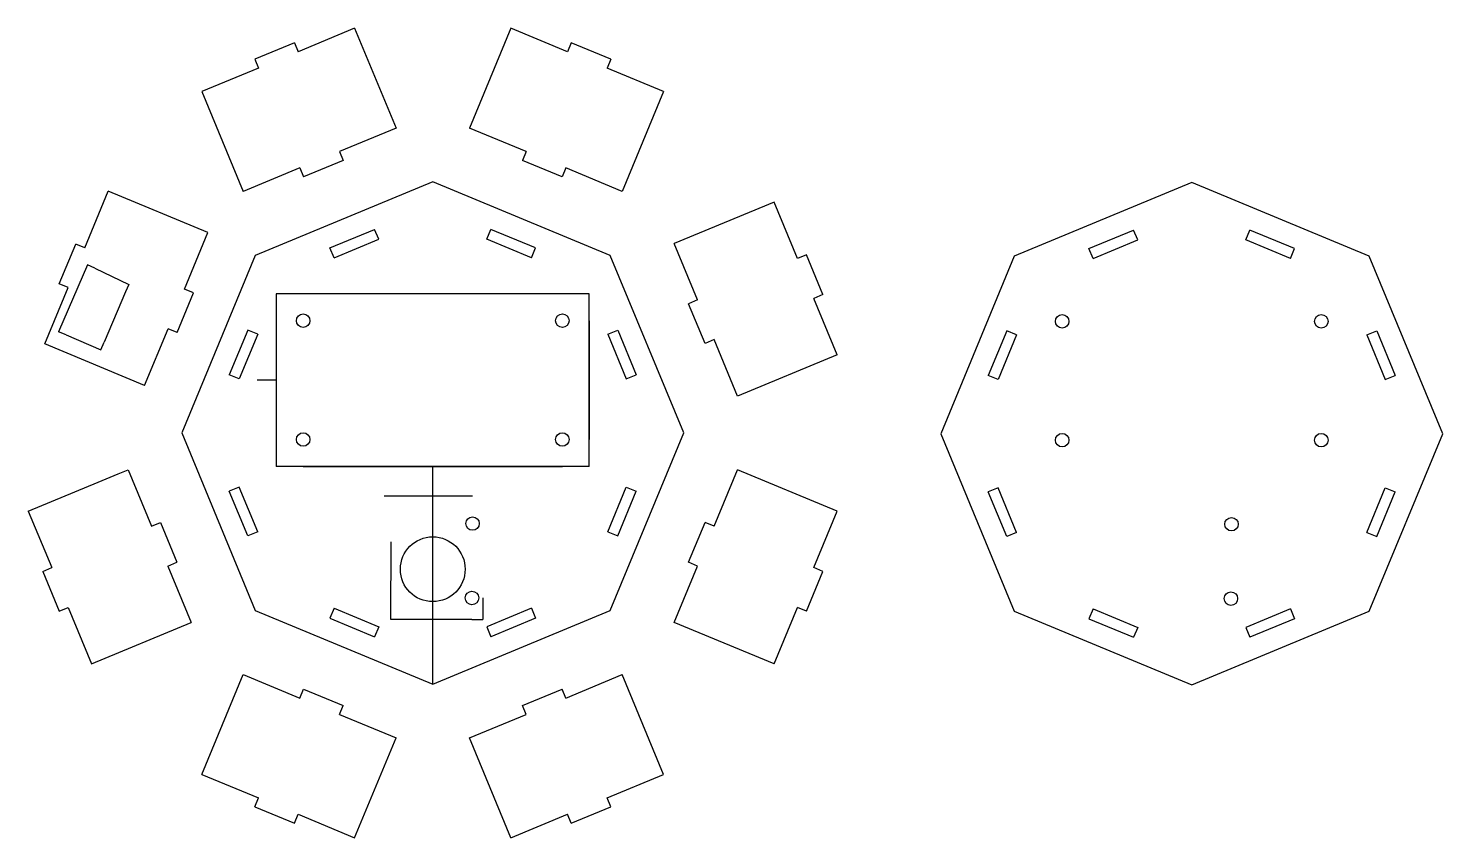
# Model space of a CAD drawing. Header units: millimetres. Extents: x 35 to 608, y -27 to 151.
# Drawn here: x 34.6 to 296.6, y 1 to 150.8 of the extents above; entities that cross this region are included whole.
import ezdxf

# ---------------------------------------------------------------- set-up
doc = ezdxf.new("R2010")
doc.units = ezdxf.units.MM
doc.header["$MEASUREMENT"] = 0

msp = doc.modelspace()

# ---------------------------------------------------------------- linework, layer by layer
for p, q in [((95.08, 150.8), (84.62, 146.47)), ((95.08, 150.8), (102.74, 132.32)), ((124.01, 150.8), (116.36, 132.32)), ((134.48, 146.47), (124.01, 150.8)), ((83.93, 148.13), (76.58, 145.08)), ((83.93, 148.13), (84.62, 146.47)), ((135.17, 148.13), (134.48, 146.47)), ((142.52, 145.08), (135.17, 148.13)), ((76.58, 145.08), (77.26, 143.42)), ((142.52, 145.08), (141.83, 143.42)), ((77.26, 143.42), (66.8, 139.09)), ((152.3, 139.09), (141.83, 143.42)), ((66.8, 139.09), (74.45, 120.61)), ((152.3, 139.09), (144.64, 120.61)), ((102.74, 132.32), (92.27, 127.99)), ((126.83, 127.99), (116.36, 132.32)), ((92.96, 126.33), (85.61, 123.28)), ((92.27, 127.99), (92.96, 126.33)), ((126.83, 127.99), (126.14, 126.33)), ((133.49, 123.28), (126.14, 126.33)), ((84.92, 124.94), (74.45, 120.61)), ((84.92, 124.94), (85.61, 123.28)), ((134.18, 124.94), (133.49, 123.28)), ((144.64, 120.61), (134.18, 124.94)), ((45.08, 110.17), (49.42, 120.64)), ((67.9, 112.99), (49.42, 120.64)), ((172.76, 118.63), (154.28, 110.97)), ((177.09, 108.16), (172.76, 118.63)), ((63.56, 102.52), (67.9, 112.99)), ((90.5, 110.15), (98.78, 113.58)), ((99.54, 111.74), (98.78, 113.58)), ((119.55, 111.74), (120.32, 113.58)), ((128.59, 110.15), (120.32, 113.58)), ((231.09, 110.03), (239.36, 113.46)), ((240.13, 111.61), (239.36, 113.46)), ((260.14, 111.61), (260.9, 113.46)), ((269.18, 110.03), (260.9, 113.46)), ((40.37, 103.51), (43.42, 110.86)), ((45.08, 110.17), (43.42, 110.86)), ((91.27, 108.31), (90.5, 110.15)), ((91.27, 108.31), (99.54, 111.74)), ((127.83, 108.31), (119.55, 111.74)), ((127.83, 108.31), (128.59, 110.15)), ((158.61, 100.51), (154.28, 110.97)), ((231.85, 108.18), (240.13, 111.61)), ((268.41, 108.18), (260.14, 111.61)), ((178.75, 108.85), (177.09, 108.16)), ((181.8, 101.5), (178.75, 108.85)), ((231.85, 108.18), (231.09, 110.03)), ((268.41, 108.18), (269.18, 110.03)), ((45.58, 107), (40.25, 94.63)), ((46.96, 106.41), (45.58, 107)), ((46.96, 106.41), (53.26, 103.36)), ((37.7, 92.36), (42.04, 102.82)), ((42.04, 102.82), (40.37, 103.51)), ((53.26, 103.36), (52.61, 102.01)), ((65.22, 101.83), (63.56, 102.52)), ((52.61, 102.01), (48.66, 92.68)), ((62.18, 94.48), (65.22, 101.83)), ((138.55, 101.67), (80.55, 101.67)), ((80.55, 101.67), (80.55, 69.67)), ((133.55, 101.67), (85.55, 101.67)), ((138.55, 69.67), (138.55, 101.67)), ((158.61, 100.51), (156.95, 99.82)), ((159.99, 92.47), (156.95, 99.82)), ((181.8, 101.5), (180.14, 100.81)), ((184.47, 90.34), (180.14, 100.81)), ((41.63, 94.03), (40.25, 94.63)), ((56.18, 84.7), (60.51, 95.17)), ((62.18, 94.48), (60.51, 95.17)), ((75.27, 94.92), (71.84, 86.65)), ((77.12, 94.16), (75.27, 94.92)), ((138.55, 96.67), (138.55, 74.67)), ((141.98, 94.16), (143.82, 94.92)), ((143.82, 94.92), (147.25, 86.65)), ((215.86, 94.8), (212.43, 86.52)), ((217.7, 94.03), (215.86, 94.8)), ((282.56, 94.03), (284.41, 94.8)), ((284.41, 94.8), (287.84, 86.52)), ((56.18, 84.7), (37.7, 92.36)), ((41.63, 94.03), (48.07, 91.3)), ((48.07, 91.3), (48.66, 92.68)), ((77.12, 94.16), (73.69, 85.88)), ((141.98, 94.16), (145.4, 85.88)), ((161.66, 93.16), (159.99, 92.47)), ((165.99, 82.69), (161.66, 93.16)), ((217.7, 94.03), (214.28, 85.76)), ((282.56, 94.03), (285.99, 85.76)), ((184.47, 90.34), (165.99, 82.69)), ((73.69, 85.88), (71.84, 86.65)), ((145.4, 85.88), (147.25, 86.65)), ((214.28, 85.76), (212.43, 86.52)), ((285.99, 85.76), (287.84, 86.52)), ((80.55, 85.67), (77.01, 85.67)), ((47.56, 66.77), (51.26, 68.3)), ((51.26, 68.3), (53.1, 69.07)), ((53.1, 69.07), (57.44, 58.6)), ((138.55, 69.67), (80.55, 69.67)), ((85.55, 69.67), (133.55, 69.67)), ((109.55, 29.38), (109.55, 69.67)), ((161.66, 58.6), (165.99, 69.07)), ((184.47, 61.41), (165.99, 69.07)), ((34.63, 61.41), (47.56, 66.77)), ((73.69, 65.87), (71.84, 65.11)), ((77.12, 57.6), (73.69, 65.87)), ((141.98, 57.6), (145.4, 65.87)), ((145.4, 65.87), (147.25, 65.11)), ((214.28, 65.75), (212.43, 64.98)), ((217.7, 57.47), (214.28, 65.75)), ((282.56, 57.47), (285.99, 65.75)), ((285.99, 65.75), (287.84, 64.98)), ((75.27, 56.83), (71.84, 65.11)), ((116.92, 64.21), (100.57, 64.21)), ((143.82, 56.83), (147.25, 65.11)), ((215.86, 56.71), (212.43, 64.98)), ((284.41, 56.71), (287.84, 64.98)), ((34.63, 61.41), (38.96, 50.95)), ((180.14, 50.95), (184.47, 61.41)), ((57.44, 58.6), (59.1, 59.29)), ((59.1, 59.29), (62.15, 51.94)), ((156.95, 51.94), (159.99, 59.29)), ((161.66, 58.6), (159.99, 59.29)), ((77.12, 57.6), (75.27, 56.83)), ((101.81, 41.34), (101.86, 55.74)), ((141.98, 57.6), (143.82, 56.83)), ((217.7, 57.47), (215.86, 56.71)), ((282.56, 57.47), (284.41, 56.71)), ((37.3, 50.26), (38.96, 50.95)), ((37.3, 50.26), (40.34, 42.91)), ((60.48, 51.25), (62.15, 51.94)), ((60.48, 51.25), (64.82, 40.78)), ((154.28, 40.78), (158.61, 51.25)), ((158.61, 51.25), (156.95, 51.94)), ((178.75, 42.91), (181.8, 50.26)), ((181.8, 50.26), (180.14, 50.95)), ((118.81, 45.34), (118.81, 41.34)), ((40.34, 42.91), (42.01, 43.6)), ((42.01, 43.6), (46.34, 33.13)), ((91.27, 43.45), (90.5, 41.6)), ((91.27, 43.45), (99.54, 40.02)), ((127.83, 43.45), (119.55, 40.02)), ((127.83, 43.45), (128.59, 41.6)), ((172.76, 33.13), (177.09, 43.6)), ((178.75, 42.91), (177.09, 43.6)), ((231.85, 43.33), (231.09, 41.48)), ((231.85, 43.33), (240.13, 39.9)), ((268.41, 43.33), (260.14, 39.9)), ((268.41, 43.33), (269.18, 41.48)), ((46.34, 33.13), (64.82, 40.78)), ((90.5, 41.6), (98.78, 38.17)), ((99.54, 40.02), (98.78, 38.17)), ((116.81, 41.34), (101.81, 41.34)), ((116.81, 41.34), (118.81, 41.34)), ((119.55, 40.02), (120.32, 38.17)), ((128.59, 41.6), (120.32, 38.17)), ((172.76, 33.13), (154.28, 40.78)), ((231.09, 41.48), (239.36, 38.05)), ((240.13, 39.9), (239.36, 38.05)), ((260.14, 39.9), (260.9, 38.05)), ((269.18, 41.48), (260.9, 38.05)), ((66.8, 12.67), (74.45, 31.15)), ((74.45, 31.15), (84.92, 26.81)), ((134.18, 26.81), (144.64, 31.15)), ((152.3, 12.67), (144.64, 31.15)), ((84.92, 26.81), (85.61, 28.48)), ((85.61, 28.48), (92.96, 25.43)), ((126.14, 25.43), (133.49, 28.48)), ((134.18, 26.81), (133.49, 28.48)), ((92.27, 23.77), (92.96, 25.43)), ((92.27, 23.77), (102.74, 19.43)), ((116.36, 19.43), (126.83, 23.77)), ((126.83, 23.77), (126.14, 25.43)), ((95.08, 0.96), (102.74, 19.43)), ((124.01, 0.96), (116.36, 19.43)), ((66.8, 12.67), (77.26, 8.34)), ((141.83, 8.34), (152.3, 12.67)), ((76.58, 6.67), (77.26, 8.34)), ((142.52, 6.67), (141.83, 8.34)), ((76.58, 6.67), (83.93, 3.63)), ((83.93, 3.63), (84.62, 5.29)), ((84.62, 5.29), (95.08, 0.96)), ((124.01, 0.96), (134.48, 5.29)), ((135.17, 3.63), (134.48, 5.29)), ((135.17, 3.63), (142.52, 6.67))]:
    msp.add_line(p, q)
for points in [[(76.67, 43), (109.55, 29.38), (142.42, 43), (156.04, 75.88), (142.42, 108.76), (109.55, 122.37), (76.67, 108.76), (63.05, 75.88)], [(217.25, 42.88), (250.13, 29.26), (283.01, 42.88), (296.63, 75.75), (283.01, 108.63), (250.13, 122.25), (217.25, 108.63), (203.64, 75.75)]]:
    msp.add_lwpolyline(points, close=True)
for centre, radius in [((85.55, 96.67), 1.25), ((133.55, 96.67), 1.25), ((226.13, 96.55), 1.25), ((274.13, 96.55), 1.25), ((85.55, 74.67), 1.25), ((133.55, 74.67), 1.25), ((226.13, 74.55), 1.25), ((274.13, 74.55), 1.25), ((116.92, 59.11), 1.25), ((257.51, 58.99), 1.25), ((109.55, 50.66), 6), ((116.81, 45.34), 1.25), ((257.39, 45.22), 1.25)]:
    msp.add_circle(centre, radius)

doc.saveas('drawing.dxf')
